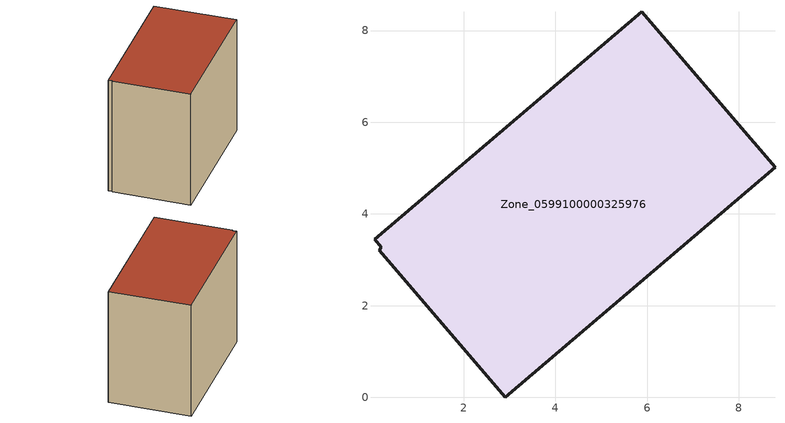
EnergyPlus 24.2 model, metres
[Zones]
Zone_0599100000325976
 floor ground (C_G): 0.2,3.28 0.05,3.45 5.88,8.41 8.79,5.02 2.91,0 0.16,3.21 z0
 wall outside (C_F): 8.79,5.02 5.88,8.41 0.05,3.45 0.2,3.28 0.16,3.21 2.91,0 8.79,5.02 z0:6.63
 roof outside (C_R): 0.05,3.45 0.2,3.28 0.16,3.21 2.91,0 8.79,5.02 5.88,8.41 z6.63
[BUILDING]
Pand.0599100000325976: North Axis=0; Terrain=City; Loads Convergence Tolerance Value=0.04; Temperature Convergence Tolerance Value=0.4; Solar Distribution=FullExterior; Maximum Number of Warmup Days=25; Minimum Number of Warmup Days=1
[Site:Location]
Rotterdam.The.Hague.AP_ZH_NLD Design_Conditions: Latitude=51.96; Longitude=4.45; Time Zone=1; Elevation=-4.5
[SITE:GROUNDTEMPERATURE:BUILDINGSURFACE]
18, 18, 18, 18, 18, 18, 18, 18, 18, 18, 18, 18
[MATERIAL] Thermal Absorptance=0.9; Solar Absorptance=0.7; Visible Absorptance=0.7
Name | Roughness | Thickness | Conductivity | Density | Specific Heat
G.TI.1946 | MediumSmooth | 0.15 | 1 | 540 | 1210
F.TI.1946 | Rough | 0.3 | 0.857143 | 1920 | 840
R.TI.1946 | MediumRough | 0.2 | 0.1 | 1500 | 1000
[CONSTRUCTION]
C_G: G.TI.1946
C_F: F.TI.1946
C_R: R.TI.1946
[ZONE]
Zone_0599100000325976: Type=1; Multiplier=1; Ceiling Height=Autocalculate; Volume=Autocalculate; Floor Area=autocalculate; Part of Total Floor Area=Yes
[ZONEINFILTRATION:DESIGNFLOWRATE]
Infil_Zone_0599100000325976: Zone or ZoneList or Space or SpaceList=Zone_0599100000325976; Schedule=AlwaysOn; Design Flow Rate Calculation Method=Flow/Area; Flow Rate per Floor Area=0.003; Constant Term Coefficient=1; Temperature Term Coefficient=0; Velocity Term Coefficient=0; Velocity Squared Term Coefficient=0
[HVACTEMPLATE:ZONE:IDEALLOADSAIRSYSTEM]
Zone_0599100000325976: Maximum Heating Supply Air Temperature=50; Minimum Cooling Supply Air Temperature=13; Maximum Heating Supply Air Humidity Ratio=0.0156; Minimum Cooling Supply Air Humidity Ratio=0.0077; Heating Limit=NoLimit; Cooling Limit=NoLimit; Dehumidification Control Type=ConstantSensibleHeatRatio; Cooling Sensible Heat Ratio=0.7; Dehumidification Setpoint=60; Humidification Control Type=None; Humidification Setpoint=30; Outdoor Air Method=None; Outdoor Air Flow Rate per Person=0.00944; Outdoor Air Flow Rate per Zone Floor Area=0; Outdoor Air Flow Rate per Zone=0; Demand Controlled Ventilation Type=None; Outdoor Air Economizer Type=NoEconomizer; Heat Recovery Type=None; Sensible Heat Recovery Effectiveness=0.7; Latent Heat Recovery Effectiveness=0.65
[ZONECONTROL:THERMOSTAT]
ThermostatControl_Zone_0599100000325976: Zone or ZoneList=Zone_0599100000325976; Control Type Schedule=DualSetpointControlType; Control 1=Thermostat_Zone_0599100000325976; Temperature Difference Between Cutout And Setpoint=0
[THERMOSTATSETPOINT:DUALSETPOINT]
Thermostat_Zone_0599100000325976: Heating Setpoint Temperature Schedule=HeatingSetpoint_Zone_0599100000325976; Cooling Setpoint Temperature Schedule=CoolingSetpoint_Zone_0599100000325976
[SCHEDULE:COMPACT]
HeatingSetpoint_Zone_0599100000325976: Through: 12/31, For: AllDays, Until: 24:00, 21
CoolingSetpoint_Zone_0599100000325976: Through: 12/31, For: AllDays, Until: 24:00, 24
DualSetpointControlType: Through: 12/31, For: AllDays, Until: 24:00, 4
AlwaysOn: Through: 12/31, For: AllDays, Until: 24:00, 1
